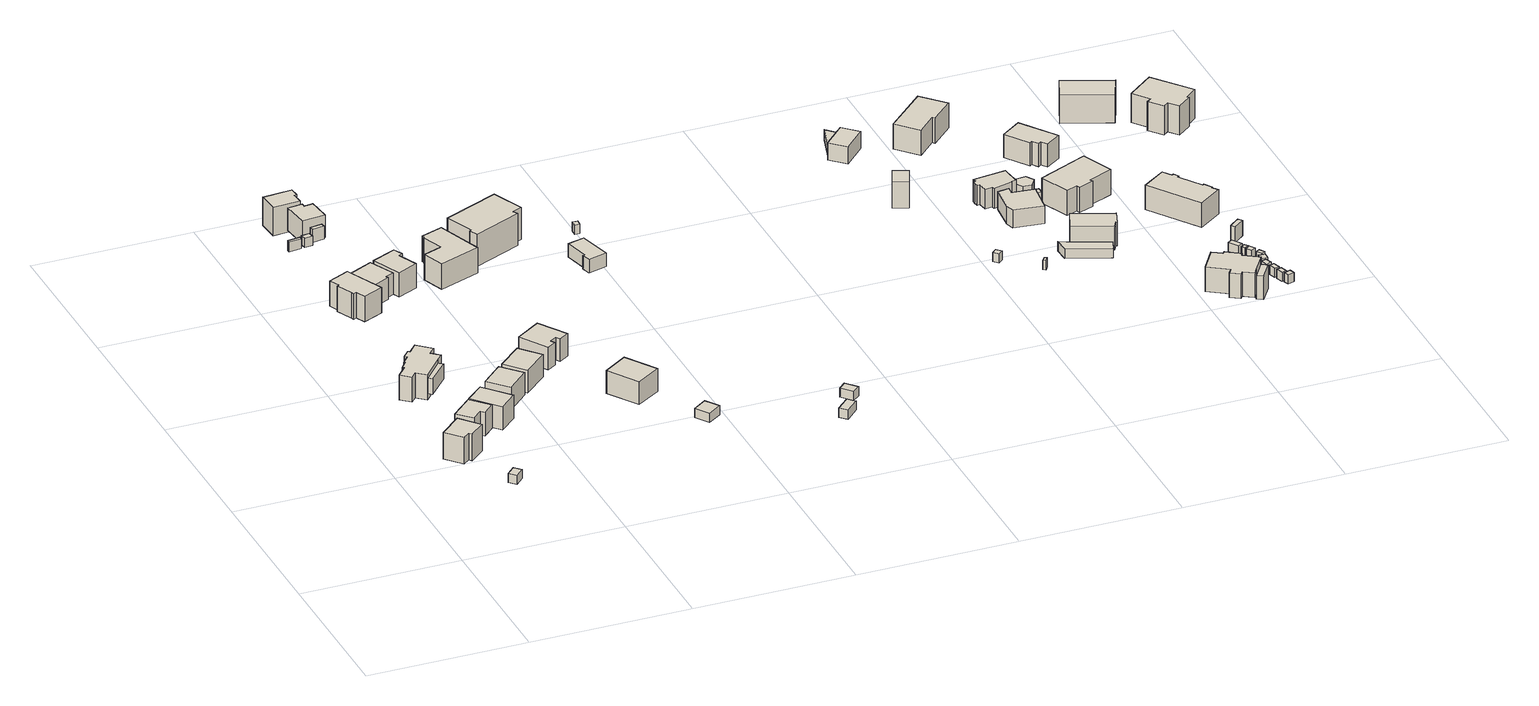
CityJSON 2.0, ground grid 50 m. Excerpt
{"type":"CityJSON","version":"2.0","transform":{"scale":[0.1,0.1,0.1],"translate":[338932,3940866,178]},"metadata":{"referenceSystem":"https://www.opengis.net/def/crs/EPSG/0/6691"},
"CityObjects":{
"building1":{"type":"Building","attributes":{"usage":"411","measuredHeight":9.5,"storeysAboveGround":2,"BuildingIDAttribute.prefecture":"14","BuildingIDAttribute.city":"14151","BuildingDetailAttribute.totalFloorArea":96.06,"BuildingDetailAttribute.buildingFootprintArea":48.03,"BuildingDetailAttribute.buildingStructureType":"601","BuildingDetailAttribute.buildingStructureOrgType":"1","BuildingDetailAttribute.orgUsage":"10","BuildingDetailAttribute.surveyYear":2015},"geometry":[{"type":"Solid","lod":"1","boundaries":[[[[0,1,2,3,4,5]],[[4,6,7,5]],[[3,8,6,4]],[[2,9,8,3]],[[1,10,9,2]],[[0,11,10,1]],[[5,7,11,0]],[[6,8,9,10,11,7]]]]}]},
"building2":{"type":"Building","attributes":{"BuildingIDAttribute.prefecture":"14","BuildingIDAttribute.city":"14151","BuildingDetailAttribute.surveyYear":2015},"geometry":[{"type":"Solid","lod":"1","boundaries":[[[[12,13,14,15]],[[14,16,17,15]],[[13,18,16,14]],[[12,19,18,13]],[[15,17,19,12]],[[16,18,19,17]]]]}]},
"building3":{"type":"Building","attributes":{"usage":"411","measuredHeight":8.7,"storeysAboveGround":2,"BuildingIDAttribute.prefecture":"14","BuildingIDAttribute.city":"14151","BuildingDetailAttribute.totalFloorArea":103.42,"BuildingDetailAttribute.buildingFootprintArea":51.71,"BuildingDetailAttribute.buildingStructureType":"601","BuildingDetailAttribute.buildingStructureOrgType":"1","BuildingDetailAttribute.orgUsage":"10","BuildingDetailAttribute.surveyYear":2015},"geometry":[{"type":"Solid","lod":"1","boundaries":[[[[20,21,22,23,24,25]],[[24,26,27,25]],[[23,28,26,24]],[[22,29,28,23]],[[21,30,29,22]],[[20,31,30,21]],[[25,27,31,20]],[[26,28,29,30,31,27]]]]}]},
"building4":{"type":"Building","attributes":{"usage":"413","measuredHeight":9.3,"storeysAboveGround":1,"BuildingIDAttribute.prefecture":"14","BuildingIDAttribute.city":"14151","BuildingDetailAttribute.totalFloorArea":118.53,"BuildingDetailAttribute.buildingFootprintArea":118.53,"BuildingDetailAttribute.buildingStructureType":"601","BuildingDetailAttribute.buildingStructureOrgType":"1","BuildingDetailAttribute.orgUsage":"30","BuildingDetailAttribute.surveyYear":2015},"geometry":[{"type":"Solid","lod":"1","boundaries":[[[[32,33,34,35,36,37,38,39,40,41,42,43,44,45,46,47,48]],[[47,49,50,48]],[[46,51,49,47]],[[45,52,51,46]],[[44,53,52,45]],[[43,54,53,44]],[[42,55,54,43]],[[41,56,55,42]],[[40,57,56,41]],[[39,58,57,40]],[[38,59,58,39]],[[37,60,59,38]],[[36,61,60,37]],[[35,62,61,36]],[[34,63,62,35]],[[33,64,63,34]],[[32,65,64,33]],[[48,50,65,32]],[[49,51,52,53,54,55,56,57,58,59,60,61,62,63,64,65,50]]]]}]},
"building5":{"type":"Building","attributes":{"usage":"413","measuredHeight":5.2,"storeysAboveGround":1,"BuildingIDAttribute.prefecture":"14","BuildingIDAttribute.city":"14151","BuildingDetailAttribute.totalFloorArea":13.15,"BuildingDetailAttribute.buildingFootprintArea":13.15,"BuildingDetailAttribute.buildingStructureType":"601","BuildingDetailAttribute.buildingStructureOrgType":"1","BuildingDetailAttribute.orgUsage":"30","BuildingDetailAttribute.surveyYear":2015},"geometry":[{"type":"Solid","lod":"1","boundaries":[[[[66,67,68,69]],[[68,70,71,69]],[[67,72,70,68]],[[66,73,72,67]],[[69,71,73,66]],[[70,72,73,71]]]]}]},
"building6":{"type":"Building","attributes":{"usage":"411","measuredHeight":8.2,"storeysAboveGround":2,"BuildingIDAttribute.prefecture":"14","BuildingIDAttribute.city":"14151","BuildingDetailAttribute.totalFloorArea":138.57,"BuildingDetailAttribute.buildingFootprintArea":69.28,"BuildingDetailAttribute.buildingStructureType":"601","BuildingDetailAttribute.buildingStructureOrgType":"1","BuildingDetailAttribute.orgUsage":"10","BuildingDetailAttribute.surveyYear":2015},"geometry":[{"type":"Solid","lod":"1","boundaries":[[[[74,75,76,77]],[[76,78,79,77]],[[75,80,78,76]],[[74,81,80,75]],[[77,79,81,74]],[[78,80,81,79]]]]}]},
"building7":{"type":"Building","attributes":{"usage":"411","measuredHeight":8.9,"storeysAboveGround":2,"BuildingIDAttribute.prefecture":"14","BuildingIDAttribute.city":"14151","BuildingDetailAttribute.totalFloorArea":166.15,"BuildingDetailAttribute.buildingFootprintArea":83.08,"BuildingDetailAttribute.buildingStructureType":"601","BuildingDetailAttribute.buildingStructureOrgType":"1","BuildingDetailAttribute.orgUsage":"10","BuildingDetailAttribute.surveyYear":2015},"geometry":[{"type":"Solid","lod":"1","boundaries":[[[[82,83,84,85,86,87,88,89,90]],[[89,91,92,90]],[[88,93,91,89]],[[87,94,93,88]],[[86,95,94,87]],[[85,96,95,86]],[[84,97,96,85]],[[83,98,97,84]],[[82,99,98,83]],[[90,92,99,82]],[[91,93,94,95,96,97,98,99,92]]]]}]},
"building8":{"type":"Building","attributes":{"usage":"411","measuredHeight":7.5,"storeysAboveGround":1,"BuildingIDAttribute.prefecture":"14","BuildingIDAttribute.city":"14151","BuildingDetailAttribute.totalFloorArea":74.17,"BuildingDetailAttribute.buildingFootprintArea":74.17,"BuildingDetailAttribute.buildingStructureType":"601","BuildingDetailAttribute.buildingStructureOrgType":"1","BuildingDetailAttribute.orgUsage":"10","BuildingDetailAttribute.surveyYear":2015},"geometry":[{"type":"Solid","lod":"1","boundaries":[[[[100,101,102,103,104,105]],[[104,106,107,105]],[[103,108,106,104]],[[102,109,108,103]],[[101,110,109,102]],[[100,111,110,101]],[[105,107,111,100]],[[106,108,109,110,111,107]]]]}]},
"building9":{"type":"Building","attributes":{"usage":"411","measuredHeight":8.5,"storeysAboveGround":2,"BuildingIDAttribute.prefecture":"14","BuildingIDAttribute.city":"14151","BuildingDetailAttribute.totalFloorArea":103.28,"BuildingDetailAttribute.buildingFootprintArea":51.64,"BuildingDetailAttribute.buildingStructureType":"601","BuildingDetailAttribute.buildingStructureOrgType":"1","BuildingDetailAttribute.orgUsage":"10","BuildingDetailAttribute.surveyYear":2015},"geometry":[{"type":"Solid","lod":"1","boundaries":[[[[112,113,114,115]],[[114,116,117,115]],[[113,118,116,114]],[[112,119,118,113]],[[115,117,119,112]],[[116,118,119,117]]]]}]},
"building10":{"type":"Building","attributes":{"measuredHeight":3.7,"BuildingIDAttribute.prefecture":"14","BuildingIDAttribute.city":"14151","BuildingDetailAttribute.surveyYear":2015},"geometry":[{"type":"Solid","lod":"1","boundaries":[[[[120,121,122,123]],[[122,124,125,123]],[[121,126,124,122]],[[120,127,126,121]],[[123,125,127,120]],[[124,126,127,125]]]]}]},
"building11":{"type":"Building","attributes":{"BuildingIDAttribute.prefecture":"14","BuildingIDAttribute.city":"14151","BuildingDetailAttribute.surveyYear":2015},"geometry":[{"type":"Solid","lod":"1","boundaries":[[[[128,129,130,131]],[[130,132,133,131]],[[129,134,132,130]],[[128,135,134,129]],[[131,133,135,128]],[[132,134,135,133]]]]}]},
"building12":{"type":"Building","attributes":{"usage":"411","measuredHeight":8.4,"storeysAboveGround":1,"BuildingIDAttribute.prefecture":"14","BuildingIDAttribute.city":"14151","BuildingDetailAttribute.totalFloorArea":67.88,"BuildingDetailAttribute.buildingFootprintArea":67.88,"BuildingDetailAttribute.buildingStructureType":"601","BuildingDetailAttribute.buildingStructureOrgType":"1","BuildingDetailAttribute.orgUsage":"10","BuildingDetailAttribute.surveyYear":2015},"geometry":[{"type":"Solid","lod":"1","boundaries":[[[[136,137,138,139,140,141]],[[140,142,143,141]],[[139,144,142,140]],[[138,145,144,139]],[[137,146,145,138]],[[136,147,146,137]],[[141,143,147,136]],[[142,144,145,146,147,143]]]]}]},
"building13":{"type":"Building","attributes":{"measuredHeight":5.6,"BuildingIDAttribute.prefecture":"14","BuildingIDAttribute.city":"14151","BuildingDetailAttribute.surveyYear":2015},"geometry":[{"type":"Solid","lod":"1","boundaries":[[[[148,149,150,151]],[[150,152,153,151]],[[149,154,152,150]],[[148,155,154,149]],[[151,153,155,148]],[[152,154,155,153]]]]}]},
"building14":{"type":"Building","attributes":{"usage":"413","measuredHeight":8.1,"storeysAboveGround":2,"BuildingIDAttribute.prefecture":"14","BuildingIDAttribute.city":"14151","BuildingDetailAttribute.totalFloorArea":97.14,"BuildingDetailAttribute.buildingFootprintArea":48.57,"BuildingDetailAttribute.buildingStructureType":"601","BuildingDetailAttribute.buildingStructureOrgType":"1","BuildingDetailAttribute.orgUsage":"30","BuildingDetailAttribute.surveyYear":2015},"geometry":[{"type":"Solid","lod":"1","boundaries":[[[[156,157,158,159,160,161]],[[160,162,163,161]],[[159,164,162,160]],[[158,165,164,159]],[[157,166,165,158]],[[156,167,166,157]],[[161,163,167,156]],[[162,164,165,166,167,163]]]]}]},
"building15":{"type":"Building","attributes":{"usage":"411","measuredHeight":10.5,"storeysAboveGround":2,"BuildingIDAttribute.prefecture":"14","BuildingIDAttribute.city":"14151","BuildingDetailAttribute.totalFloorArea":96.87,"BuildingDetailAttribute.buildingFootprintArea":48.43,"BuildingDetailAttribute.buildingStructureType":"601","BuildingDetailAttribute.buildingStructureOrgType":"1","BuildingDetailAttribute.orgUsage":"10","BuildingDetailAttribute.surveyYear":2015},"geometry":[{"type":"Solid","lod":"1","boundaries":[[[[168,169,170,171,172,173]],[[172,174,175,173]],[[171,176,174,172]],[[170,177,176,171]],[[169,178,177,170]],[[168,179,178,169]],[[173,175,179,168]],[[174,176,177,178,179,175]]]]}]},
"building16":{"type":"Building","attributes":{"usage":"411","measuredHeight":7.6,"storeysAboveGround":2,"BuildingIDAttribute.prefecture":"14","BuildingIDAttribute.city":"14151","BuildingDetailAttribute.totalFloorArea":128.4,"BuildingDetailAttribute.buildingFootprintArea":64.2,"BuildingDetailAttribute.buildingStructureType":"601","BuildingDetailAttribute.buildingStructureOrgType":"1","BuildingDetailAttribute.orgUsage":"10","BuildingDetailAttribute.surveyYear":2015},"geometry":[{"type":"Solid","lod":"1","boundaries":[[[[180,181,182,183]],[[182,184,185,183]],[[181,186,184,182]],[[180,187,186,181]],[[183,185,187,180]],[[184,186,187,185]]]]}]},
"building17":{"type":"Building","attributes":{"usage":"413","measuredHeight":8.7,"storeysAboveGround":2,"BuildingIDAttribute.prefecture":"14","BuildingIDAttribute.city":"14151","BuildingDetailAttribute.totalFloorArea":145.42,"BuildingDetailAttribute.buildingFootprintArea":72.71,"BuildingDetailAttribute.buildingStructureType":"601","BuildingDetailAttribute.buildingStructureOrgType":"1","BuildingDetailAttribute.orgUsage":"30","BuildingDetailAttribute.surveyYear":2015},"geometry":[{"type":"Solid","lod":"1","boundaries":[[[[188,189,190,191,192,193,194,195]],[[194,196,197,195]],[[193,198,196,194]],[[192,199,198,193]],[[191,200,199,192]],[[190,201,200,191]],[[189,202,201,190]],[[188,203,202,189]],[[195,197,203,188]],[[196,198,199,200,201,202,203,197]]]]}]},
"building18":{"type":"Building","attributes":{"usage":"411","measuredHeight":8.8,"storeysAboveGround":2,"BuildingIDAttribute.prefecture":"14","BuildingIDAttribute.city":"14151","BuildingDetailAttribute.totalFloorArea":266,"BuildingDetailAttribute.buildingFootprintArea":133,"BuildingDetailAttribute.buildingStructureType":"601","BuildingDetailAttribute.buildingStructureOrgType":"1","BuildingDetailAttribute.orgUsage":"10","BuildingDetailAttribute.surveyYear":2015},"geometry":[{"type":"Solid","lod":"1","boundaries":[[[[204,205,206,207,208,209,210,211]],[[210,212,213,211]],[[209,214,212,210]],[[208,215,214,209]],[[207,216,215,208]],[[206,217,216,207]],[[205,218,217,206]],[[204,219,218,205]],[[211,213,219,204]],[[212,214,215,216,217,218,219,213]]]]}]},
"building19":{"type":"Building","attributes":{"usage":"411","measuredHeight":9.6,"storeysAboveGround":2,"BuildingIDAttribute.prefecture":"14","BuildingIDAttribute.city":"14151","BuildingDetailAttribute.totalFloorArea":172.03,"BuildingDetailAttribute.buildingFootprintArea":86.02,"BuildingDetailAttribute.buildingStructureType":"601","BuildingDetailAttribute.buildingStructureOrgType":"1","BuildingDetailAttribute.orgUsage":"10","BuildingDetailAttribute.surveyYear":2015},"geometry":[{"type":"Solid","lod":"1","boundaries":[[[[220,221,222,223]],[[222,224,225,223]],[[221,226,224,222]],[[220,227,226,221]],[[223,225,227,220]],[[224,226,227,225]]]]}]},
"building20":{"type":"Building","attributes":{"BuildingIDAttribute.prefecture":"14","BuildingIDAttribute.city":"14151","BuildingDetailAttribute.surveyYear":2015},"geometry":[{"type":"Solid","lod":"1","boundaries":[[[[228,229,230,231]],[[230,232,233,231]],[[229,234,232,230]],[[228,235,234,229]],[[231,233,235,228]],[[232,234,235,233]]]]}]},
"building21":{"type":"Building","attributes":{"usage":"422","measuredHeight":10.8,"storeysAboveGround":3,"BuildingIDAttribute.prefecture":"14","BuildingIDAttribute.city":"14151","BuildingDetailAttribute.totalFloorArea":544.21,"BuildingDetailAttribute.buildingFootprintArea":181.4,"BuildingDetailAttribute.buildingStructureType":"610","BuildingDetailAttribute.buildingStructureOrgType":"2","BuildingDetailAttribute.orgUsage":"135","BuildingDetailAttribute.surveyYear":2015},"geometry":[{"type":"Solid","lod":"1","boundaries":[[[[236,237,238,239,240,241,242,243]],[[242,244,245,243]],[[241,246,244,242]],[[240,247,246,241]],[[239,248,247,240]],[[238,249,248,239]],[[237,250,249,238]],[[236,251,250,237]],[[243,245,251,236]],[[244,246,247,248,249,250,251,245]]]]}]},
"building22":{"type":"Building","attributes":{"usage":"431","measuredHeight":4.9,"storeysAboveGround":1,"BuildingIDAttribute.prefecture":"14","BuildingIDAttribute.city":"14151","BuildingDetailAttribute.totalFloorArea":45.5,"BuildingDetailAttribute.buildingFootprintArea":45.5,"BuildingDetailAttribute.buildingStructureType":"610","BuildingDetailAttribute.buildingStructureOrgType":"2","BuildingDetailAttribute.orgUsage":"143","BuildingDetailAttribute.surveyYear":2015},"geometry":[{"type":"Solid","lod":"1","boundaries":[[[[252,253,254,255,256,257]],[[256,258,259,257]],[[255,260,258,256]],[[254,261,260,255]],[[253,262,261,254]],[[252,263,262,253]],[[257,259,263,252]],[[258,260,261,262,263,259]]]]}]},
"building23":{"type":"Building","attributes":{"BuildingIDAttribute.prefecture":"14","BuildingIDAttribute.city":"14151","BuildingDetailAttribute.surveyYear":2015},"geometry":[{"type":"Solid","lod":"1","boundaries":[[[[264,265,266,267]],[[266,268,269,267]],[[265,270,268,266]],[[264,271,270,265]],[[267,269,271,264]],[[268,270,271,269]]]]}]},
"building24":{"type":"Building","attributes":{"BuildingIDAttribute.prefecture":"14","BuildingIDAttribute.city":"14151","BuildingDetailAttribute.surveyYear":2015},"geometry":[{"type":"Solid","lod":"1","boundaries":[[[[272,273,274,275]],[[274,276,277,275]],[[273,278,276,274]],[[272,279,278,273]],[[275,277,279,272]],[[276,278,279,277]]]]}]},
"building25":{"type":"Building","attributes":{"BuildingIDAttribute.prefecture":"14","BuildingIDAttribute.city":"14151","BuildingDetailAttribute.surveyYear":2015},"geometry":[{"type":"Solid","lod":"1","boundaries":[[[[280,281,282,283]],[[282,284,285,283]],[[281,286,284,282]],[[280,287,286,281]],[[283,285,287,280]],[[284,286,287,285]]]]}]},
"building26":{"type":"Building","attributes":{"BuildingIDAttribute.prefecture":"14","BuildingIDAttribute.city":"14151","BuildingDetailAttribute.surveyYear":2015},"geometry":[{"type":"Solid","lod":"1","boundaries":[[[[288,289,290,291]],[[290,292,293,291]],[[289,294,292,290]],[[288,295,294,289]],[[291,293,295,288]],[[292,294,295,293]]]]}]},
"building27":{"type":"Building","attributes":{"usage":"451","measuredHeight":8.9,"storeysAboveGround":1,"BuildingIDAttribute.prefecture":"14","BuildingIDAttribute.city":"14151","BuildingDetailAttribute.totalFloorArea":23.3,"BuildingDetailAttribute.buildingFootprintArea":23.3,"BuildingDetailAttribute.buildingStructureType":"601","BuildingDetailAttribute.buildingStructureOrgType":"1","BuildingDetailAttribute.orgUsage":"200","BuildingDetailAttribute.surveyYear":2015},"geometry":[{"type":"Solid","lod":"1","boundaries":[[[[296,297,298,299]],[[298,300,301,299]],[[297,302,300,298]],[[296,303,302,297]],[[299,301,303,296]],[[300,302,303,301]]]]}]},
"building28":{"type":"Building","attributes":{"BuildingIDAttribute.prefecture":"14","BuildingIDAttribute.city":"14151","BuildingDetailAttribute.surveyYear":2015},"geometry":[{"type":"Solid","lod":"1","boundaries":[[[[304,305,306,307]],[[306,308,309,307]],[[305,310,308,306]],[[304,311,310,305]],[[307,309,311,304]],[[308,310,311,309]]]]}]},
"building29":{"type":"Building","attributes":{"measuredHeight":4,"BuildingIDAttribute.prefecture":"14","BuildingIDAttribute.city":"14151","BuildingDetailAttribute.surveyYear":2015,"BuildingLandSlideRiskAttribute.description":"1","BuildingLandSlideRiskAttribute.areaType":"1"},"geometry":[{"type":"Solid","lod":"1","boundaries":[[[[312,313,314]],[[313,315,316,314]],[[312,317,315,313]],[[314,316,317,312]],[[315,317,316]]]]}]},
"building30":{"type":"Building","attributes":{"usage":"411","measuredHeight":6.2,"storeysAboveGround":2,"BuildingIDAttribute.prefecture":"14","BuildingIDAttribute.city":"14151","BuildingDetailAttribute.totalFloorArea":100.68,"BuildingDetailAttribute.buildingFootprintArea":50.34,"BuildingDetailAttribute.buildingStructureType":"601","BuildingDetailAttribute.buildingStructureOrgType":"1","BuildingDetailAttribute.orgUsage":"10","BuildingDetailAttribute.surveyYear":2015,"BuildingLandSlideRiskAttribute.description":"1","BuildingLandSlideRiskAttribute.areaType":"1"},"geometry":[{"type":"Solid","lod":"1","boundaries":[[[[318,319,320,321,322]],[[321,323,324,322]],[[320,325,323,321]],[[319,326,325,320]],[[318,327,326,319]],[[322,324,327,318]],[[323,325,326,327,324]]]]}]},
"building31":{"type":"Building","attributes":{"usage":"411","measuredHeight":7.4,"storeysAboveGround":1,"BuildingIDAttribute.prefecture":"14","BuildingIDAttribute.city":"14151","BuildingDetailAttribute.totalFloorArea":64.48,"BuildingDetailAttribute.buildingFootprintArea":64.48,"BuildingDetailAttribute.buildingStructureType":"601","BuildingDetailAttribute.buildingStructureOrgType":"1","BuildingDetailAttribute.orgUsage":"10","BuildingDetailAttribute.surveyYear":2015},"geometry":[{"type":"Solid","lod":"1","boundaries":[[[[328,329,330,331,332,333,334,335,336,337,338,339,340,341]],[[340,342,343,341]],[[339,344,342,340]],[[338,345,344,339]],[[337,346,345,338]],[[336,347,346,337]],[[335,348,347,336]],[[334,349,348,335]],[[333,350,349,334]],[[332,351,350,333]],[[331,352,351,332]],[[330,353,352,331]],[[329,354,353,330]],[[328,355,354,329]],[[341,343,355,328]],[[342,344,345,346,347,348,349,350,351,352,353,354,355,343]]]]}]},
"building32":{"type":"Building","attributes":{"usage":"411","measuredHeight":7.4,"storeysAboveGround":1,"BuildingIDAttribute.prefecture":"14","BuildingIDAttribute.city":"14151","BuildingDetailAttribute.totalFloorArea":87.03,"BuildingDetailAttribute.buildingFootprintArea":87.03,"BuildingDetailAttribute.buildingStructureType":"601","BuildingDetailAttribute.buildingStructureOrgType":"1","BuildingDetailAttribute.orgUsage":"10","BuildingDetailAttribute.surveyYear":2015,"BuildingLandSlideRiskAttribute.description":"1","BuildingLandSlideRiskAttribute.areaType":"1"},"geometry":[{"type":"Solid","lod":"1","boundaries":[[[[356,357,358,359,360,361,362]],[[361,363,364,362]],[[360,365,363,361]],[[359,366,365,360]],[[358,367,366,359]],[[357,368,367,358]],[[356,369,368,357]],[[362,364,369,356]],[[363,365,366,367,368,369,364]]]]}]},
"building33":{"type":"Building","attributes":{"usage":"412","measuredHeight":6.9,"storeysAboveGround":1,"BuildingIDAttribute.prefecture":"14","BuildingIDAttribute.city":"14151","BuildingDetailAttribute.totalFloorArea":48.86,"BuildingDetailAttribute.buildingFootprintArea":48.86,"BuildingDetailAttribute.buildingStructureType":"601","BuildingDetailAttribute.buildingStructureOrgType":"1","BuildingDetailAttribute.orgUsage":"20","BuildingDetailAttribute.surveyYear":2015,"BuildingLandSlideRiskAttribute.description":"1","BuildingLandSlideRiskAttribute.areaType":"1"},"geometry":[{"type":"Solid","lod":"1","boundaries":[[[[370,371,372,373]],[[372,374,375,373]],[[371,376,374,372]],[[370,377,376,371]],[[373,375,377,370]],[[374,376,377,375]]]]}]},
"building34":{"type":"Building","attributes":{"usage":"411","measuredHeight":9.7,"storeysAboveGround":1,"BuildingIDAttribute.prefecture":"14","BuildingIDAttribute.city":"14151","BuildingDetailAttribute.totalFloorArea":143.51,"BuildingDetailAttribute.buildingFootprintArea":143.51,"BuildingDetailAttribute.buildingStructureType":"601","BuildingDetailAttribute.buildingStructureOrgType":"1","BuildingDetailAttribute.orgUsage":"10","BuildingDetailAttribute.surveyYear":2015},"geometry":[{"type":"Solid","lod":"1","boundaries":[[[[378,379,380,381,382,383]],[[382,384,385,383]],[[381,386,384,382]],[[380,387,386,381]],[[379,388,387,380]],[[378,389,388,379]],[[383,385,389,378]],[[384,386,387,388,389,385]]]]}]},
"building35":{"type":"Building","attributes":{"usage":"412","measuredHeight":8.4,"storeysAboveGround":1,"BuildingIDAttribute.prefecture":"14","BuildingIDAttribute.city":"14151","BuildingDetailAttribute.totalFloorArea":88.68,"BuildingDetailAttribute.buildingFootprintArea":88.68,"BuildingDetailAttribute.buildingStructureType":"601","BuildingDetailAttribute.buildingStructureOrgType":"1","BuildingDetailAttribute.orgUsage":"20","BuildingDetailAttribute.surveyYear":2015,"BuildingLandSlideRiskAttribute.description":"1","BuildingLandSlideRiskAttribute.areaType":"1"},"geometry":[{"type":"Solid","lod":"1","boundaries":[[[[390,391,392,393,394,395]],[[394,396,397,395]],[[393,398,396,394]],[[392,399,398,393]],[[391,400,399,392]],[[390,401,400,391]],[[395,397,401,390]],[[396,398,399,400,401,397]]]]}]},
"building36":{"type":"Building","attributes":{"measuredHeight":4.5,"BuildingIDAttribute.prefecture":"14","BuildingIDAttribute.city":"14151","BuildingDetailAttribute.surveyYear":2015},"geometry":[{"type":"Solid","lod":"1","boundaries":[[[[402,403,404,405]],[[404,406,407,405]],[[403,408,406,404]],[[402,409,408,403]],[[405,407,409,402]],[[406,408,409,407]]]]}]},
"building37":{"type":"Building","attributes":{"usage":"422","measuredHeight":4.5,"storeysAboveGround":1,"BuildingIDAttribute.prefecture":"14","BuildingIDAttribute.city":"14151","BuildingDetailAttribute.totalFloorArea":20.28,"BuildingDetailAttribute.buildingFootprintArea":20.28,"BuildingDetailAttribute.buildingStructureType":"601","BuildingDetailAttribute.buildingStructureOrgType":"1","BuildingDetailAttribute.orgUsage":"134","BuildingDetailAttribute.surveyYear":2015},"geometry":[{"type":"Solid","lod":"1","boundaries":[[[[410,411,412,413,414,415,416]],[[415,417,418,416]],[[414,419,417,415]],[[413,420,419,414]],[[412,421,420,413]],[[411,422,421,412]],[[410,423,422,411]],[[416,418,423,410]],[[417,419,420,421,422,423,418]]]]}]},
"building38":{"type":"Building","attributes":{"usage":"411","measuredHeight":10,"storeysAboveGround":2,"BuildingIDAttribute.prefecture":"14","BuildingIDAttribute.city":"14151","BuildingDetailAttribute.totalFloorArea":228.06,"BuildingDetailAttribute.buildingFootprintArea":114.03,"BuildingDetailAttribute.buildingStructureType":"601","BuildingDetailAttribute.buildingStructureOrgType":"1","BuildingDetailAttribute.orgUsage":"10","BuildingDetailAttribute.surveyYear":2015},"geometry":[{"type":"Solid","lod":"1","boundaries":[[[[424,425,426,427,428,429,430,431,432,433,434,435,436,437]],[[436,438,439,437]],[[435,440,438,436]],[[434,441,440,435]],[[433,442,441,434]],[[432,443,442,433]],[[431,444,443,432]],[[430,445,444,431]],[[429,446,445,430]],[[428,447,446,429]],[[427,448,447,428]],[[426,449,448,427]],[[425,450,449,426]],[[424,451,450,425]],[[437,439,451,424]],[[438,440,441,442,443,444,445,446,447,448,449,450,451,439]]]]}]},
"building39":{"type":"Building","attributes":{"measuredHeight":5.5,"BuildingIDAttribute.prefecture":"14","BuildingIDAttribute.city":"14151","BuildingDetailAttribute.surveyYear":2015},"geometry":[{"type":"Solid","lod":"1","boundaries":[[[[452,453,454,455]],[[454,456,457,455]],[[453,458,456,454]],[[452,459,458,453]],[[455,457,459,452]],[[456,458,459,457]]]]}]},
"building40":{"type":"Building","attributes":{"usage":"411","measuredHeight":10.4,"storeysAboveGround":2,"BuildingIDAttribute.prefecture":"14","BuildingIDAttribute.city":"14151","BuildingDetailAttribute.totalFloorArea":303.97,"BuildingDetailAttribute.buildingFootprintArea":151.99,"BuildingDetailAttribute.buildingStructureType":"601","BuildingDetailAttribute.buildingStructureOrgType":"1","BuildingDetailAttribute.orgUsage":"10","BuildingDetailAttribute.surveyYear":2015},"geometry":[{"type":"Solid","lod":"1","boundaries":[[[[460,461,462,463,464,465,466,467,468]],[[467,469,470,468]],[[466,471,469,467]],[[465,472,471,466]],[[464,473,472,465]],[[463,474,473,464]],[[462,475,474,463]],[[461,476,475,462]],[[460,477,476,461]],[[468,470,477,460]],[[469,471,472,473,474,475,476,477,470]]]]}]},
"building41":{"type":"Building","attributes":{"measuredHeight":8.8,"BuildingIDAttribute.prefecture":"14","BuildingIDAttribute.city":"14151","BuildingDetailAttribute.surveyYear":2015},"geometry":[{"type":"Solid","lod":"1","boundaries":[[[[478,479,480,481]],[[480,482,483,481]],[[479,484,482,480]],[[478,485,484,479]],[[481,483,485,478]],[[482,484,485,483]]]]}]},
"building42":{"type":"Building","attributes":{"usage":"412","measuredHeight":8.6,"storeysAboveGround":2,"BuildingIDAttribute.prefecture":"14","BuildingIDAttribute.city":"14151","BuildingDetailAttribute.totalFloorArea":300.85,"BuildingDetailAttribute.buildingFootprintArea":150.42,"BuildingDetailAttribute.buildingStructureType":"601","BuildingDetailAttribute.buildingStructureOrgType":"1","BuildingDetailAttribute.orgUsage":"20","BuildingDetailAttribute.surveyYear":2015},"geometry":[{"type":"Solid","lod":"1","boundaries":[[[[486,487,488,489,490,491,492,493]],[[492,494,495,493]],[[491,496,494,492]],[[490,497,496,491]],[[489,498,497,490]],[[488,499,498,489]],[[487,500,499,488]],[[486,501,500,487]],[[493,495,501,486]],[[494,496,497,498,499,500,501,495]]]]}]},
"building43":{"type":"Building","attributes":{"BuildingIDAttribute.prefecture":"14","BuildingIDAttribute.city":"14151","BuildingDetailAttribute.surveyYear":2015},"geometry":[{"type":"Solid","lod":"1","boundaries":[[[[502,503,504,505]],[[504,506,507,505]],[[503,508,506,504]],[[502,509,508,503]],[[505,507,509,502]],[[506,508,509,507]]]]}]},
"building44":{"type":"Building","attributes":{"BuildingIDAttribute.prefecture":"14","BuildingIDAttribute.city":"14151","BuildingDetailAttribute.surveyYear":2015},"geometry":[{"type":"Solid","lod":"1","boundaries":[[[[510,511,512,513]],[[512,514,515,513]],[[511,516,514,512]],[[510,517,516,511]],[[513,515,517,510]],[[514,516,517,515]]]]}]},
"building45":{"type":"Building","attributes":{"BuildingIDAttribute.prefecture":"14","BuildingIDAttribute.city":"14151","BuildingDetailAttribute.surveyYear":2015},"geometry":[{"type":"Solid","lod":"1","boundaries":[[[[518,519,520,521]],[[520,522,523,521]],[[519,524,522,520]],[[518,525,524,519]],[[521,523,525,518]],[[522,524,525,523]]]]}]},
"building46":{"type":"Building","attributes":{"BuildingIDAttribute.prefecture":"14","BuildingIDAttribute.city":"14151","BuildingDetailAttribute.surveyYear":2015},"geometry":[{"type":"Solid","lod":"1","boundaries":[[[[526,527,528,529]],[[528,530,531,529]],[[527,532,530,528]],[[526,533,532,527]],[[529,531,533,526]],[[530,532,533,531]]]]}]},
"building47":{"type":"Building","attributes":{"BuildingIDAttribute.prefecture":"14","BuildingIDAttribute.city":"14151","BuildingDetailAttribute.surveyYear":2015},"geometry":[{"type":"Solid","lod":"1","boundaries":[[[[534,535,536,537]],[[536,538,539,537]],[[535,540,538,536]],[[534,541,540,535]],[[537,539,541,534]],[[538,540,541,539]]]]}]},
"building48":{"type":"Building","attributes":{"BuildingIDAttribute.prefecture":"14","BuildingIDAttribute.city":"14151","BuildingDetailAttribute.surveyYear":2015},"geometry":[{"type":"Solid","lod":"1","boundaries":[[[[542,543,544,545]],[[544,546,547,545]],[[543,548,546,544]],[[542,549,548,543]],[[545,547,549,542]],[[546,548,549,547]]]]}]},
"building49":{"type":"Building","attributes":{"BuildingIDAttribute.prefecture":"14","BuildingIDAttribute.city":"14151","BuildingDetailAttribute.surveyYear":2015},"geometry":[{"type":"Solid","lod":"1","boundaries":[[[[550,551,552,553]],[[552,554,555,553]],[[551,556,554,552]],[[550,557,556,551]],[[553,555,557,550]],[[554,556,557,555]]]]}]},
"building50":{"type":"Building","attributes":{"BuildingIDAttribute.prefecture":"14","BuildingIDAttribute.city":"14151","BuildingDetailAttribute.surveyYear":2015},"geometry":[{"type":"Solid","lod":"1","boundaries":[[[[558,559,560,561]],[[560,562,563,561]],[[559,564,562,560]],[[558,565,564,559]],[[561,563,565,558]],[[562,564,565,563]]]]}]},
"building51":{"type":"Building","attributes":{"BuildingIDAttribute.prefecture":"14","BuildingIDAttribute.city":"14151","BuildingDetailAttribute.surveyYear":2015},"geometry":[{"type":"Solid","lod":"1","boundaries":[[[[566,567,568,569]],[[568,570,571,569]],[[567,572,570,568]],[[566,573,572,567]],[[569,571,573,566]],[[570,572,573,571]]]]}]},
"building52":{"type":"Building","attributes":{"usage":"412","measuredHeight":8.9,"storeysAboveGround":2,"BuildingIDAttribute.prefecture":"14","BuildingIDAttribute.city":"14151","BuildingDetailAttribute.totalFloorArea":281.27,"BuildingDetailAttribute.buildingFootprintArea":140.63,"BuildingDetailAttribute.buildingStructureType":"601","BuildingDetailAttribute.buildingStructureOrgType":"1","BuildingDetailAttribute.orgUsage":"20","BuildingDetailAttribute.surveyYear":2015},"geometry":[{"type":"Solid","lod":"1","boundaries":[[[[574,575,576,577,578,579,580,581,582,583,584,585]],[[584,586,587,585]],[[583,588,586,584]],[[582,589,588,583]],[[581,590,589,582]],[[580,591,590,581]],[[579,592,591,580]],[[578,593,592,579]],[[577,594,593,578]],[[576,595,594,577]],[[575,596,595,576]],[[574,597,596,575]],[[585,587,597,574]],[[586,588,589,590,591,592,593,594,595,596,597,587]]]]}]},
"building53":{"type":"Building","attributes":{"measuredHeight":8.1,"BuildingIDAttribute.prefecture":"14","BuildingIDAttribute.city":"14151","BuildingDetailAttribute.surveyYear":2015},"geometry":[{"type":"Solid","lod":"1","boundaries":[[[[598,599,600,601]],[[600,602,603,601]],[[599,604,602,600]],[[598,605,604,599]],[[601,603,605,598]],[[602,604,605,603]]]]}]},
"building54":{"type":"Building","attributes":{"usage":"412","measuredHeight":10.2,"storeysAboveGround":2,"BuildingIDAttribute.prefecture":"14","BuildingIDAttribute.city":"14151","BuildingDetailAttribute.totalFloorArea":217.28,"BuildingDetailAttribute.buildingFootprintArea":108.64,"BuildingDetailAttribute.buildingStructureType":"601","BuildingDetailAttribute.buildingStructureOrgType":"1","BuildingDetailAttribute.orgUsage":"20","BuildingDetailAttribute.surveyYear":2015},"geometry":[{"type":"Solid","lod":"1","boundaries":[[[[606,607,608,609]],[[608,610,611,609]],[[607,612,610,608]],[[606,613,612,607]],[[609,611,613,606]],[[610,612,613,611]]]]}]},
"building55":{"type":"Building","attributes":{"usage":"411","measuredHeight":11.6,"storeysAboveGround":2,"BuildingIDAttribute.prefecture":"14","BuildingIDAttribute.city":"14151","BuildingDetailAttribute.totalFloorArea":278.74,"BuildingDetailAttribute.buildingFootprintArea":139.37,"BuildingDetailAttribute.buildingStructureType":"601","BuildingDetailAttribute.buildingStructureOrgType":"1","BuildingDetailAttribute.orgUsage":"10","BuildingDetailAttribute.surveyYear":2015},"geometry":[{"type":"Solid","lod":"1","boundaries":[[[[614,615,616,617,618,619,620,621,622,623]],[[622,624,625,623]],[[621,626,624,622]],[[620,627,626,621]],[[619,628,627,620]],[[618,629,628,619]],[[617,630,629,618]],[[616,631,630,617]],[[615,632,631,616]],[[614,633,632,615]],[[623,625,633,614]],[[624,626,627,628,629,630,631,632,633,625]]]]}]}
},
"vertices":[
[99,275,218],[151,216,218],[104,175,218],[96,184,218],[75,166,218],[32,216,218],[75,166,305],[32,216,305],[96,184,305],[104,175,305],[151,216,305],[99,275,305],
[153,27,215],[179,53,215],[198,33,215],[172,8,215],[198,33,245],[172,8,245],[179,53,245],[153,27,245],
[169,365,226],[220,311,226],[185,278,226],[175,289,226],[144,260,226],[103,303,226],[144,260,303],[103,303,303],[175,289,303],[185,278,303],[220,311,303],[169,365,303],
[19,513,255],[48,546,255],[43,550,255],[61,572,255],[58,575,255],[79,599,255],[72,605,255],[92,628,255],[98,623,255],[124,654,255],[167,616,255],[147,594,255],[172,573,255],[153,551,255],[93,482,255],[65,506,255],[48,487,255],[65,506,336],[48,487,336],[93,482,336],[153,551,336],[172,573,336],[147,594,336],[167,616,336],[124,654,336],[98,623,336],[92,628,336],[72,605,336],[79,599,336],[58,575,336],[61,572,336],[43,550,336],[48,546,336],[19,513,336],
[104,472,276],[93,482,276],[153,551,276],[166,540,276],[153,551,326],[166,540,326],[93,482,326],[104,472,326],
[304,352,218],[249,303,218],[178,382,218],[233,432,218],[178,382,294],[233,432,294],[249,303,294],[304,352,294],
[64,881,303],[51,910,303],[41,906,303],[37,915,303],[14,965,303],[21,968,303],[6,1000,303],[73,1031,303],[128,910,303],[73,1031,386],[128,910,386],[6,1000,386],[21,968,386],[14,965,386],[37,915,386],[41,906,386],[51,910,386],[64,881,386],
[171,980,303],[174,973,303],[121,948,303],[80,1033,303],[160,1072,303],[198,993,303],[160,1072,374],[198,993,374],[80,1033,374],[121,948,374],[174,973,374],[171,980,374],
[324,515,222],[380,455,222],[311,391,222],[256,451,222],[311,391,296],[256,451,296],[380,455,296],[324,515,296],
[79,1389,267],[41,1385,267],[40,1394,267],[78,1399,267],[40,1394,299],[78,1399,299],[41,1385,299],[79,1389,299],
[110,1381,275],[85,1378,275],[82,1396,275],[107,1400,275],[82,1396,305],[107,1400,305],[85,1378,305],[110,1381,305],
[171,1076,296],[248,1111,296],[262,1081,296],[249,1075,296],[277,1014,296],[213,984,296],[277,1014,375],[213,984,375],[249,1075,375],[262,1081,375],[248,1111,375],[171,1076,375],
[150,1392,281],[113,1387,281],[111,1401,281],[148,1406,281],[111,1401,323],[148,1406,323],[113,1387,323],[150,1392,323],
[124,1477,275],[152,1480,275],[160,1409,275],[86,1401,275],[77,1486,275],[123,1490,275],[77,1486,349],[123,1490,349],[86,1401,349],[160,1409,349],[152,1480,349],[124,1477,349],
[135,1561,247],[128,1560,247],[131,1525,247],[46,1518,247],[41,1584,247],[133,1591,247],[41,1584,339],[133,1591,339],[46,1518,339],[131,1525,339],[128,1560,339],[135,1561,339],
[413,592,221],[467,531,221],[392,465,221],[338,526,221],[392,465,295],[338,526,295],[467,531,295],[413,592,295],
[545,594,221],[537,607,221],[515,593,221],[524,580,221],[496,562,221],[440,649,221],[519,701,221],[576,614,221],[519,701,295],[576,614,295],[440,649,295],[496,562,295],[524,580,295],[515,593,295],[537,607,295],[545,594,295],
[347,994,286],[322,1063,286],[380,1084,286],[356,1151,286],[359,1153,286],[356,1162,286],[424,1186,286],[476,1041,286],[424,1186,369],[476,1041,369],[356,1162,369],[359,1153,369],[356,1151,369],[380,1084,369],[322,1063,369],[347,994,369],
[749,364,201],[673,315,201],[611,410,201],[686,460,201],[611,410,276],[686,460,276],[673,315,276],[749,364,276],
[795,201,193],[838,231,193],[867,189,193],[824,160,193],[867,189,223],[824,160,223],[838,231,223],[795,201,223],
[636,1164,281],[643,1149,281],[492,1083,281],[480,1111,281],[487,1114,281],[449,1201,281],[623,1276,281],[666,1177,281],[623,1276,386],[666,1177,386],[449,1201,386],[487,1114,386],[480,1111,386],[492,1083,386],[643,1149,386],[636,1164,386],
[842,972,264],[782,956,264],[775,984,264],[781,986,264],[762,1062,264],[815,1076,264],[762,1062,308],[815,1076,308],[781,986,308],[775,984,308],[782,956,308],[842,972,308],
[826,1170,266],[827,1191,266],[843,1190,266],[842,1170,266],[843,1190,296],[842,1170,296],[827,1191,296],[826,1170,296],
[1184,73,177],[1225,113,177],[1245,92,177],[1205,52,177],[1245,92,207],[1205,52,207],[1225,113,207],[1184,73,207],
[1232,181,175],[1254,201,175],[1284,167,175],[1261,147,175],[1284,167,205],[1261,147,205],[1254,201,205],[1232,181,205],
[1947,782,138],[1961,796,138],[1975,781,138],[1961,768,138],[1975,781,168],[1961,768,168],[1961,796,168],[1947,782,168],
[1871,1219,96],[1826,1238,96],[1851,1299,96],[1896,1280,96],[1851,1299,181],[1896,1280,181],[1826,1238,181],[1871,1219,181],
[2076,725,114],[2087,740,114],[2095,735,114],[2085,720,114],[2095,735,144],[2085,720,144],[2087,740,144],[2076,725,144],
[1860,1707,49],[1796,1642,49],[1825,1742,49],[1796,1642,82],[1825,1742,82],[1860,1707,82],
[1860,1707,45],[1905,1664,45],[1838,1595,45],[1793,1639,45],[1796,1642,45],[1793,1639,101],[1796,1642,101],[1838,1595,101],[1905,1664,101],[1860,1707,101],
[2097,1276,39],[2095,1287,39],[2198,1299,39],[2202,1262,39],[2205,1237,39],[2190,1234,39],[2190,1231,39],[2129,1216,39],[2127,1225,39],[2105,1222,39],[2100,1252,39],[2092,1251,39],[2090,1264,39],[2089,1274,39],[2090,1264,104],[2089,1274,104],[2092,1251,104],[2100,1252,104],[2105,1222,104],[2127,1225,104],[2129,1216,104],[2190,1231,104],[2190,1234,104],[2205,1237,104],[2202,1262,104],[2198,1299,104],[2095,1287,104],[2097,1276,104],
[2231,1088,36],[2138,1100,36],[2131,1125,36],[2139,1212,36],[2175,1218,36],[2173,1194,36],[2243,1186,36],[2173,1194,94],[2243,1186,94],[2175,1218,94],[2139,1212,94],[2131,1125,94],[2138,1100,94],[2231,1088,94],
[2207,880,38],[2206,927,38],[2349,866,38],[2336,832,38],[2349,866,69],[2336,832,69],[2206,927,69],[2207,880,69],
[2185,1690,36],[2117,1625,36],[2111,1631,36],[2054,1577,36],[1994,1640,36],[2119,1759,36],[1994,1640,118],[2119,1759,118],[2054,1577,118],[2111,1631,118],[2117,1625,118],[2185,1690,118],
[2270,993,35],[2392,944,35],[2375,895,35],[2371,897,35],[2359,877,35],[2242,924,35],[2359,877,112],[2242,924,112],[2371,897,112],[2375,895,112],[2392,944,112],[2270,993,112],
[2270,1225,37],[2270,1204,37],[2234,1205,37],[2234,1226,37],[2234,1205,68],[2234,1226,68],[2270,1204,68],[2270,1225,68],
[2259,1297,38],[2275,1272,38],[2269,1262,38],[2259,1246,38],[2229,1247,38],[2215,1273,38],[2229,1295,38],[2215,1273,72],[2229,1295,72],[2229,1247,72],[2259,1246,72],[2269,1262,72],[2275,1272,72],[2259,1297,72],
[2611,434,72],[2601,418,72],[2570,438,72],[2562,427,72],[2533,445,72],[2545,463,72],[2483,503,72],[2530,575,72],[2560,556,72],[2565,563,72],[2609,535,72],[2604,526,72],[2651,496,72],[2647,489,72],[2651,496,152],[2647,489,152],[2604,526,152],[2609,535,152],[2565,563,152],[2560,556,152],[2530,575,152],[2483,503,152],[2545,463,152],[2533,445,152],[2562,427,152],[2570,438,152],[2601,418,152],[2611,434,152],
[2559,562,72],[2532,579,72],[2545,600,72],[2572,582,72],[2545,600,123],[2572,582,123],[2532,579,123],[2559,562,123],
[2468,1172,33],[2392,1140,33],[2396,1131,33],[2349,1112,33],[2344,1123,33],[2310,1109,33],[2270,1202,33],[2426,1272,33],[2431,1260,33],[2426,1272,116],[2431,1260,116],[2270,1202,116],[2310,1109,116],[2344,1123,116],[2349,1112,116],[2396,1131,116],[2392,1140,116],[2468,1172,116],
[2629,423,56],[2611,434,56],[2647,489,56],[2665,477,56],[2647,489,133],[2665,477,133],[2611,434,133],[2629,423,133],
[2412,1424,29],[2365,1390,29],[2351,1409,29],[2342,1402,29],[2329,1420,29],[2322,1415,29],[2270,1488,29],[2333,1533,29],[2270,1488,105],[2333,1533,105],[2322,1415,105],[2329,1420,105],[2342,1402,105],[2351,1409,105],[2365,1390,105],[2412,1424,105],
[2654,748,34],[2669,757,34],[2688,727,34],[2673,718,34],[2688,727,64],[2673,718,64],[2669,757,64],[2654,748,64],
[2699,613,35],[2716,618,35],[2723,596,35],[2707,590,35],[2723,596,65],[2707,590,65],[2716,618,65],[2699,613,65],
[2718,557,37],[2711,579,37],[2726,584,37],[2733,562,37],[2726,584,67],[2733,562,67],[2711,579,67],[2718,557,67],
[2729,530,36],[2722,552,36],[2737,556,36],[2744,535,36],[2737,556,66],[2744,535,66],[2722,552,66],[2729,530,66],
[2699,709,34],[2687,700,34],[2679,711,34],[2691,720,34],[2679,711,64],[2691,720,64],[2687,700,64],[2699,709,64],
[2740,509,36],[2734,526,36],[2755,533,36],[2760,516,36],[2755,533,66],[2760,516,66],[2734,526,66],[2740,509,66],
[2704,624,35],[2705,647,35],[2725,646,35],[2724,623,35],[2725,646,65],[2724,623,65],[2705,647,65],[2704,624,65],
[2687,697,34],[2702,707,34],[2713,689,34],[2698,679,34],[2713,689,64],[2698,679,64],[2702,707,64],[2687,697,64],
[2708,670,34],[2719,677,34],[2730,660,34],[2719,653,34],[2730,660,64],[2719,653,64],[2719,677,64],[2708,670,64],
[2628,1093,28],[2638,1078,28],[2633,1074,28],[2682,1005,28],[2686,1008,28],[2702,983,28],[2699,981,28],[2713,963,28],[2640,911,28],[2530,1065,28],[2603,1117,28],[2623,1089,28],[2603,1117,108],[2623,1089,108],[2530,1065,108],[2640,911,108],[2713,963,108],[2699,981,108],[2702,983,108],[2686,1008,108],[2682,1005,108],[2633,1074,108],[2638,1078,108],[2628,1093,108],
[2691,787,34],[2682,799,34],[2715,826,34],[2725,814,34],[2715,826,85],[2725,814,85],[2682,799,85],[2691,787,85],
[2680,1650,13],[2647,1575,13],[2501,1632,13],[2532,1710,13],[2501,1632,105],[2532,1710,105],[2647,1575,105],[2680,1650,105],
[2868,1519,9],[2832,1488,9],[2837,1483,9],[2793,1447,9],[2768,1478,9],[2752,1465,9],[2718,1506,9],[2732,1517,9],[2692,1565,9],[2775,1632,9],[2692,1565,104],[2775,1632,104],[2732,1517,104],[2718,1506,104],[2752,1465,104],[2768,1478,104],[2793,1447,104],[2837,1483,104],[2832,1488,104],[2868,1519,104]
]}
